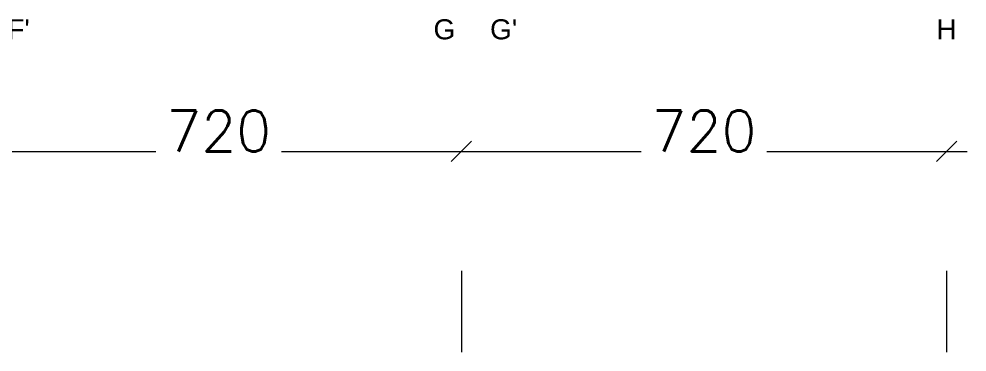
# Model space of a CAD drawing. Header units: millimetres. Extents: x 1722 to 7525, y 2254 to 6279.
# Drawn here: x 6064 to 7481, y 5781 to 6279 of the extents above; entities that cross this region are included whole.
import ezdxf

# ---------------------------------------------------------------- set-up
doc = ezdxf.new("R2010")
doc.units = ezdxf.units.MM
doc.layers.add('A-ANNO-DIMS', color=211, linetype='Continuous', lineweight=9)
doc.layers.add('S-GRID-IDEN', color=1, linetype='Continuous', lineweight=9)
doc.styles.add('Arial', font='arial.ttf')
doc.styles.add('Arial_1', font='arial.ttf', dxfattribs={"height": 250})
doc.styles.add('roman-s', font='romans.shx')
doc.dimstyles.new('ax-2_5', dxfattribs={"dimscale": 304.8, "dimtxt": 255.06485, "dimasz": 0.984252, "dimexe": 0.984252, "dimexo": 0.656168, "dimgap": 0.574147, "dimtad": 1, "dimlfac": 0.001, "dimrnd": 0.01, "dimzin": 0, "dimdsep": 46, "dimtxsty": 'Arial_1', "dimblk1": 'OBLIQUE', "dimblk2": 'OBLIQUE', "dimsah": 1, "dimcen": 0.09, "dimdle": 0.984252, "dimazin": 0, "dimtfac": 1, "dimtdec": 4, "dimtix": 1, "dimtmove": 0, "dimatfit": 3, "dimfxl": 1, "dimtvp": 1, "dimtfill": 1, "dimtolj": 1, "dimtzin": 0, "dimarcsym": 2})

# ---------------------------------------------------------------- blocks, each defined once
blk = doc.blocks.new('_OBLIQUE')
at = {"color": 0, "linetype": 'ByBlock'}
blk.add_line((-0.5, -0.5), (0.5, 0.5), dxfattribs=at)
blk = doc.blocks.new('*D10')
at = {"layer": 'A-ANNO-DIMS', "color": 0, "lineweight": -2, "transparency": 16777216}
for p, q in [((241108.6, 441524.6), (241894.5, 441524.6)), ((241139, 441345.8), (241139, 441224.6)), ((241864, 441345.8), (241864, 441224.6))]:
    blk.add_line(p, q, dxfattribs=at)
at = {"layer": 'Defpoints', "color": 0, "transparency": 16777216}
for p in [(241139, 441545.8), (241864, 441545.8), (241864, 441524.6)]:
    blk.add_point(p, dxfattribs=at)
at = {"layer": 'A-ANNO-DIMS', "color": 0, "lineweight": -2, "transparency": 16777216, "xscale": 30.48, "yscale": 30.48, "zscale": 30.48, "rotation": 180}
blk.add_blockref('_OBLIQUE', (241139, 441524.6), dxfattribs=at)
at = {"layer": 'A-ANNO-DIMS', "color": 0, "lineweight": -2, "transparency": 16777216, "xscale": 30.48, "yscale": 30.48, "zscale": 30.48}
blk.add_blockref('_OBLIQUE', (241864, 441524.6), dxfattribs=at)
at = {"layer": 'A-ANNO-DIMS', "color": 2, "transparency": 16777216, "insert": (241501.5, 441555.1), "char_height": 60.96, "attachment_point": 5, "style": 'roman-s', "bg_fill": 3, "box_fill_scale": 1.25, "bg_fill_color": 256, "bg_fill_true_color": 13158600, "bg_fill_transparency": 0}
blk.add_mtext('\\A1;720', dxfattribs=at)
blk = doc.blocks.new('*D11')
at = {"layer": 'A-ANNO-DIMS', "color": 0, "lineweight": -2, "transparency": 16777216}
for p, q in [((241833.6, 441524.6), (242619.5, 441524.6)), ((241864, 441345.8), (241864, 441224.6)), ((242589, 441345.8), (242589, 441224.6))]:
    blk.add_line(p, q, dxfattribs=at)
at = {"layer": 'Defpoints', "color": 0, "transparency": 16777216}
for p in [(241864, 441545.8), (242589, 441545.8), (242589, 441524.6)]:
    blk.add_point(p, dxfattribs=at)
at = {"layer": 'A-ANNO-DIMS', "color": 0, "lineweight": -2, "transparency": 16777216, "xscale": 30.48, "yscale": 30.48, "zscale": 30.48, "rotation": 180}
blk.add_blockref('_OBLIQUE', (241864, 441524.6), dxfattribs=at)
at = {"layer": 'A-ANNO-DIMS', "color": 0, "lineweight": -2, "transparency": 16777216, "xscale": 30.48, "yscale": 30.48, "zscale": 30.48}
blk.add_blockref('_OBLIQUE', (242589, 441524.6), dxfattribs=at)
at = {"layer": 'A-ANNO-DIMS', "color": 2, "transparency": 16777216, "insert": (242226.5, 441555.1), "char_height": 60.96, "attachment_point": 5, "style": 'roman-s', "bg_fill": 3, "box_fill_scale": 1.25, "bg_fill_color": 256, "bg_fill_true_color": 13158600, "bg_fill_transparency": 0}
blk.add_mtext('\\A1;720', dxfattribs=at)
blk = doc.blocks.new('ax1')
at = {"layer": 'S-GRID-IDEN', "lineweight": 5, "char_height": 30, "attachment_point": 1, "style": 'Arial'}
for s, insert, width in [("F'", (241185.5, 441722.2), 40.886), ('G', (241822.3, 441722.2), 40.084), ("G'", (241906.8, 441722.2), 49.705), ('H', (242573.6, 441722.2), 36.878)]:
    blk.add_mtext(s, dxfattribs=dict(at, insert=insert, width=width))
at = {"layer": 'A-ANNO-DIMS', "color": 1}
dim = blk.add_linear_dim(base=(241864, 441524.6), p1=(241139, 441545.8), p2=(241864, 441545.8), dimstyle='ax-2_5', override={"dimtxt": 0.2, "dimasz": 0.1, "dimgap": 0, "dimdec": 0, "dimlfac": 1, "dimrnd": 10, "dimpost": '<>', "dimtxsty": 'roman-s', "dimdle": 0.1, "dimclrt": 2, "dimfxl": 6.25}, dxfattribs=at)
dim.commit()
dim.dimension.update_dxf_attribs({"geometry": '*D10', "text_midpoint": (241501.5, 441555.1)})
dim = blk.add_linear_dim(base=(242589, 441524.6), p1=(241864, 441545.8), p2=(242589, 441545.8), dimstyle='ax-2_5', override={"dimtxt": 0.2, "dimasz": 0.1, "dimgap": 0, "dimdec": 0, "dimlfac": 1, "dimrnd": 10, "dimpost": '<>', "dimtxsty": 'roman-s', "dimdle": 0.1, "dimclrt": 2, "dimfxl": 6.25}, dxfattribs=at)
dim.commit()
dim.dimension.update_dxf_attribs({"geometry": '*D11', "text_midpoint": (242226.5, 441555.1)})

msp = doc.modelspace()

# ---------------------------------------------------------------- block references
at = {"layer": 'S-GRID-IDEN'}
msp.add_blockref('ax1', (-235138.7, -435443.6), dxfattribs=at)

doc.saveas('drawing.dxf')
